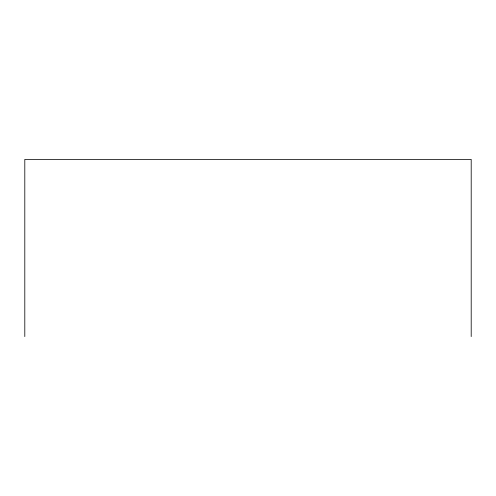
<?xml version="1.0" encoding="UTF-8"?>
<svg xmlns="http://www.w3.org/2000/svg" width="496" height="496" viewBox="0 0 496 496"><rect width="100%" height="100%" fill="white"/><g stroke="black" fill="none" stroke-linecap="round" stroke-linejoin="round"><path stroke-width="0.74" d="M471.2 336.586L471.2 159.414L24.8 159.414L24.8 336.586"/></g></svg>
